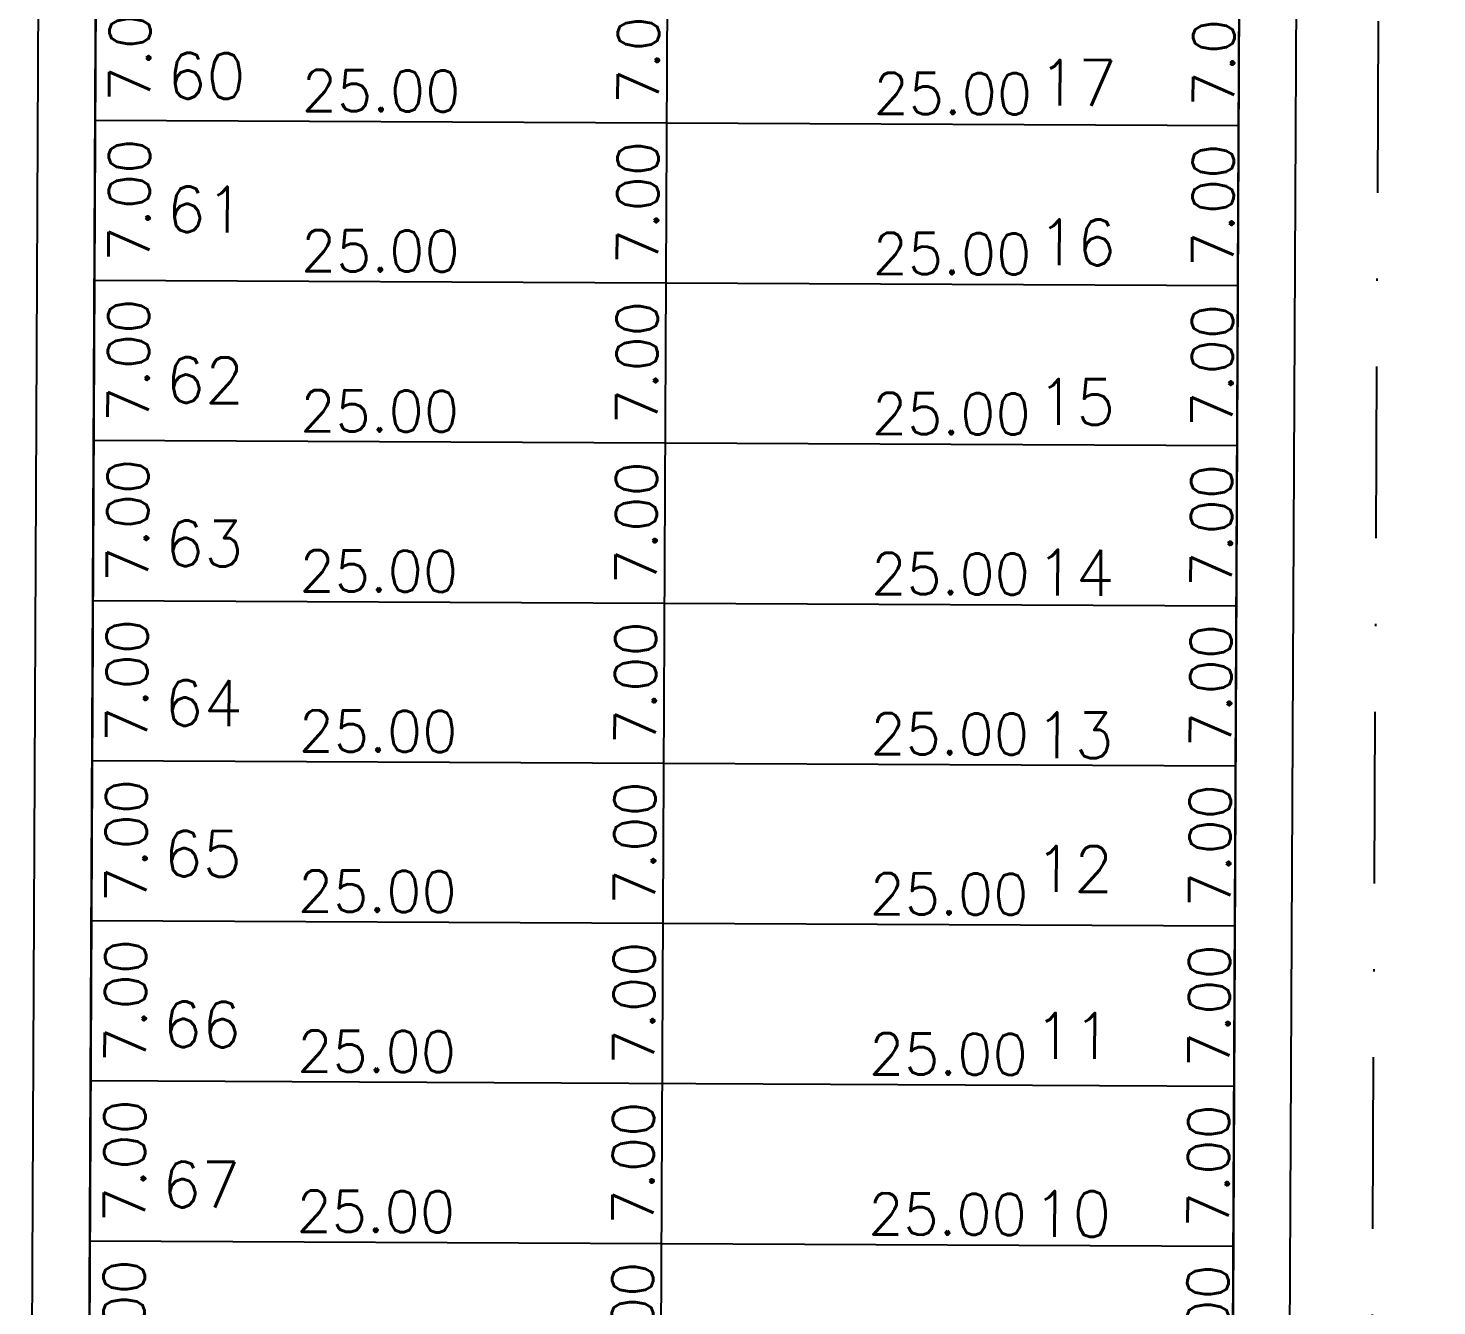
# Model space of a CAD drawing. Header units: millimetres. Extents: x -4430026 to 4783824, y 584 to 9593110.
# Drawn here: x 2863.6 to 2925.2, y 1748.6 to 1804.5 of the extents above; entities that cross this region are included whole.
import ezdxf
from ezdxf.enums import TextEntityAlignment as Align

# ---------------------------------------------------------------- set-up
doc = ezdxf.new("R2010")
doc.units = ezdxf.units.MM
doc.linetypes.add('DASHDOT', pattern=[1, 0.5, -0.25, 0, -0.25])
doc.linetypes.add('HIDDEN2', pattern=[0.1875, 0.125, -0.0625])
for name, color, linetype in [('boundary filipe', 6, 'Continuous'), ('Calçada', 1, 'Continuous'), ('Cota', 8, 'Continuous'), ('COTAS', 8, 'Continuous'), ('Lotes', 2, 'Continuous'), ('Numero de lotes', 5, 'Continuous'), ('Projeção', 8, 'HIDDEN2'), ('QUADRA', 4, 'Continuous')]:
    doc.layers.add(name, color=color, linetype=linetype)
doc.styles.add('arcad1', font='romans.shx')
doc.styles.add('ROMANS', font='romans.shx')
doc.dimstyles.new('BOLA100', dxfattribs={"dimscale": 0, "dimtxt": 1.9, "dimasz": 0.18, "dimexe": 0.18, "dimexo": 0.063, "dimgap": 0, "dimtad": 1, "dimzin": 4, "dimdsep": 46, "dimtxsty": 'ROMANS', "dimcen": 0.09, "dimse1": 1, "dimse2": 1, "dimsd1": 1, "dimsd2": 1, "dimclrt": 256, "dimaunit": 1, "dimadec": 4, "dimazin": 0, "dimtfac": 1.2, "dimtix": 1, "dimtmove": 2, "dimatfit": 3, "dimfxl": 1, "dimtvp": 2, "dimtolj": 1, "dimtzin": 4, "dimarcsym": 0})
doc.dimstyles.get("Standard").update_dxf_attribs({"dimtxt": 0.18, "dimasz": 0.18, "dimexe": 0.18, "dimexo": 0.0625, "dimgap": 0.09, "dimtad": 0, "dimtih": 1, "dimtoh": 1, "dimdec": 4, "dimzin": 0, "dimdsep": 46, "dimtxsty": 'Standard', "dimcen": 0.09, "dimadec": 0, "dimazin": 0, "dimtfac": 1, "dimtdec": 4, "dimtofl": 0, "dimtmove": 0, "dimatfit": 3, "dimfxl": 1, "dimtolj": 1, "dimtzin": 0, "dimarcsym": 0})

# ---------------------------------------------------------------- blocks, each defined once
blk = doc.blocks.new('*D14046')
at = {"layer": 'DEFPOINTS', "color": 0, "linetype": 'ByBlock'}
for p in [(2923.411, 1964.189), (2922.145, 1696.947), (2924.255, 1696.937)]:
    blk.add_point(p, dxfattribs=at)
at = {"layer": 'COTAS', "linetype": 'ByBlock', "insert": (2923.938, 1830.562), "char_height": 1.9, "attachment_point": 5, "rotation": 89.72858, "style": 'ROMANS'}
blk.add_mtext('\\A1;267.25', dxfattribs=at)
blk = doc.blocks.new('*D12204')
at = {"layer": 'DEFPOINTS', "color": 0}
for p in [(2866.303, 1751.44), (2871.409, 1751.416), (2866.269, 1744.44)]:
    blk.add_point(p, dxfattribs=at)
at = {"layer": 'Cota', "color": 41, "insert": (2867.793, 1747.933), "char_height": 1.8, "attachment_point": 5, "rotation": 89.72858, "style": 'ROMANS'}
blk.add_mtext('\\A1;7.00', dxfattribs=at)
blk = doc.blocks.new('*D12205')
at = {"layer": 'DEFPOINTS', "color": 0}
for p in [(2889.417, 1751.33), (2889.384, 1744.331), (2893.613, 1744.311)]:
    blk.add_point(p, dxfattribs=at)
at = {"layer": 'Cota', "color": 41, "insert": (2890.03, 1747.828), "char_height": 1.8, "attachment_point": 5, "rotation": 89.72858, "style": 'ROMANS'}
blk.add_mtext('\\A1;7.00', dxfattribs=at)
blk = doc.blocks.new('*D12206')
at = {"layer": 'DEFPOINTS', "color": 0}
for p in [(2914.587, 1751.211), (2918.802, 1751.191), (2914.554, 1744.211)]:
    blk.add_point(p, dxfattribs=at)
at = {"layer": 'Cota', "color": 41, "insert": (2915.185, 1747.708), "char_height": 1.8, "attachment_point": 5, "rotation": 89.72858, "style": 'ROMANS'}
blk.add_mtext('\\A1;7.00', dxfattribs=at)
blk = doc.blocks.new('*D12207')
at = {"layer": 'DEFPOINTS', "color": 0}
for p in [(2866.303, 1751.44), (2891.302, 1751.322), (2891.292, 1749.058)]:
    blk.add_point(p, dxfattribs=at)
at = {"layer": 'Cota', "color": 41, "insert": (2878.809, 1752.717), "char_height": 1.8, "attachment_point": 5, "rotation": 359.72858, "style": 'ROMANS'}
blk.add_mtext('\\A1;25.00', dxfattribs=at)
blk = doc.blocks.new('*D12208')
at = {"layer": 'DEFPOINTS', "color": 0}
for p in [(2891.302, 1751.322), (2916.302, 1751.203), (2916.291, 1748.94)]:
    blk.add_point(p, dxfattribs=at)
at = {"layer": 'Cota', "color": 41, "insert": (2903.808, 1752.599), "char_height": 1.8, "attachment_point": 5, "rotation": 359.72858, "style": 'ROMANS'}
blk.add_mtext('\\A1;25.00', dxfattribs=at)
blk = doc.blocks.new('*D12209')
at = {"layer": 'DEFPOINTS', "color": 0}
for p in [(2866.336, 1758.44), (2871.442, 1758.416), (2866.303, 1751.44)]:
    blk.add_point(p, dxfattribs=at)
at = {"layer": 'Cota', "color": 41, "insert": (2867.826, 1754.933), "char_height": 1.8, "attachment_point": 5, "rotation": 89.72858, "style": 'ROMANS'}
blk.add_mtext('\\A1;7.00', dxfattribs=at)
blk = doc.blocks.new('*D12210')
at = {"layer": 'DEFPOINTS', "color": 0}
for p in [(2889.45, 1758.33), (2889.417, 1751.33), (2893.646, 1751.31)]:
    blk.add_point(p, dxfattribs=at)
at = {"layer": 'Cota', "color": 41, "insert": (2890.063, 1754.827), "char_height": 1.8, "attachment_point": 5, "rotation": 89.72858, "style": 'ROMANS'}
blk.add_mtext('\\A1;7.00', dxfattribs=at)
blk = doc.blocks.new('*D12211')
at = {"layer": 'DEFPOINTS', "color": 0}
for p in [(2914.621, 1758.211), (2918.835, 1758.191), (2914.587, 1751.211)]:
    blk.add_point(p, dxfattribs=at)
at = {"layer": 'Cota', "color": 41, "insert": (2915.219, 1754.708), "char_height": 1.8, "attachment_point": 5, "rotation": 89.72858, "style": 'ROMANS'}
blk.add_mtext('\\A1;7.00', dxfattribs=at)
blk = doc.blocks.new('*D12212')
at = {"layer": 'DEFPOINTS', "color": 0}
for p in [(2866.336, 1758.44), (2891.335, 1758.321), (2891.325, 1756.058)]:
    blk.add_point(p, dxfattribs=at)
at = {"layer": 'Cota', "color": 41, "insert": (2878.842, 1759.717), "char_height": 1.8, "attachment_point": 5, "rotation": 359.72858, "style": 'ROMANS'}
blk.add_mtext('\\A1;25.00', dxfattribs=at)
blk = doc.blocks.new('*D12213')
at = {"layer": 'DEFPOINTS', "color": 0}
for p in [(2891.335, 1758.321), (2916.335, 1758.203), (2916.324, 1755.94)]:
    blk.add_point(p, dxfattribs=at)
at = {"layer": 'Cota', "color": 41, "insert": (2903.842, 1759.599), "char_height": 1.8, "attachment_point": 5, "rotation": 359.72858, "style": 'ROMANS'}
blk.add_mtext('\\A1;25.00', dxfattribs=at)
blk = doc.blocks.new('*D12214')
at = {"layer": 'DEFPOINTS', "color": 0}
for p in [(2866.369, 1765.44), (2871.476, 1765.416), (2866.336, 1758.44)]:
    blk.add_point(p, dxfattribs=at)
at = {"layer": 'Cota', "color": 41, "insert": (2867.859, 1761.933), "char_height": 1.8, "attachment_point": 5, "rotation": 89.72858, "style": 'ROMANS'}
blk.add_mtext('\\A1;7.00', dxfattribs=at)
blk = doc.blocks.new('*D12215')
at = {"layer": 'DEFPOINTS', "color": 0}
for p in [(2889.484, 1765.33), (2889.45, 1758.33), (2893.68, 1758.31)]:
    blk.add_point(p, dxfattribs=at)
at = {"layer": 'Cota', "color": 41, "insert": (2890.096, 1761.827), "char_height": 1.8, "attachment_point": 5, "rotation": 89.72858, "style": 'ROMANS'}
blk.add_mtext('\\A1;7.00', dxfattribs=at)
blk = doc.blocks.new('*D12216')
at = {"layer": 'DEFPOINTS', "color": 0}
for p in [(2914.654, 1765.211), (2918.868, 1765.191), (2914.621, 1758.211)]:
    blk.add_point(p, dxfattribs=at)
at = {"layer": 'Cota', "color": 41, "insert": (2915.252, 1761.708), "char_height": 1.8, "attachment_point": 5, "rotation": 89.72858, "style": 'ROMANS'}
blk.add_mtext('\\A1;7.00', dxfattribs=at)
blk = doc.blocks.new('*D12217')
at = {"layer": 'DEFPOINTS', "color": 0}
for p in [(2866.369, 1765.44), (2891.369, 1765.321), (2891.358, 1763.058)]:
    blk.add_point(p, dxfattribs=at)
at = {"layer": 'Cota', "color": 41, "insert": (2878.875, 1766.717), "char_height": 1.8, "attachment_point": 5, "rotation": 359.72858, "style": 'ROMANS'}
blk.add_mtext('\\A1;25.00', dxfattribs=at)
blk = doc.blocks.new('*D12218')
at = {"layer": 'DEFPOINTS', "color": 0}
for p in [(2891.369, 1765.321), (2916.368, 1765.203), (2916.358, 1762.939)]:
    blk.add_point(p, dxfattribs=at)
at = {"layer": 'Cota', "color": 41, "insert": (2903.875, 1766.599), "char_height": 1.8, "attachment_point": 5, "rotation": 359.72858, "style": 'ROMANS'}
blk.add_mtext('\\A1;25.00', dxfattribs=at)
blk = doc.blocks.new('*D12219')
at = {"layer": 'DEFPOINTS', "color": 0}
for p in [(2866.402, 1772.44), (2871.509, 1772.416), (2866.369, 1765.44)]:
    blk.add_point(p, dxfattribs=at)
at = {"layer": 'Cota', "color": 41, "insert": (2867.892, 1768.933), "char_height": 1.8, "attachment_point": 5, "rotation": 89.72858, "style": 'ROMANS'}
blk.add_mtext('\\A1;7.00', dxfattribs=at)
blk = doc.blocks.new('*D12220')
at = {"layer": 'DEFPOINTS', "color": 0}
for p in [(2889.517, 1772.33), (2889.484, 1765.33), (2893.713, 1765.31)]:
    blk.add_point(p, dxfattribs=at)
at = {"layer": 'Cota', "color": 41, "insert": (2890.129, 1768.827), "char_height": 1.8, "attachment_point": 5, "rotation": 89.72858, "style": 'ROMANS'}
blk.add_mtext('\\A1;7.00', dxfattribs=at)
blk = doc.blocks.new('*D12221')
at = {"layer": 'DEFPOINTS', "color": 0}
for p in [(2914.687, 1772.211), (2918.901, 1772.191), (2914.654, 1765.211)]:
    blk.add_point(p, dxfattribs=at)
at = {"layer": 'Cota', "color": 41, "insert": (2915.285, 1768.708), "char_height": 1.8, "attachment_point": 5, "rotation": 89.72858, "style": 'ROMANS'}
blk.add_mtext('\\A1;7.00', dxfattribs=at)
blk = doc.blocks.new('*D12222')
at = {"layer": 'DEFPOINTS', "color": 0}
for p in [(2866.402, 1772.44), (2891.402, 1772.321), (2891.391, 1770.058)]:
    blk.add_point(p, dxfattribs=at)
at = {"layer": 'Cota', "color": 41, "insert": (2878.908, 1773.717), "char_height": 1.8, "attachment_point": 5, "rotation": 359.72858, "style": 'ROMANS'}
blk.add_mtext('\\A1;25.00', dxfattribs=at)
blk = doc.blocks.new('*D12223')
at = {"layer": 'DEFPOINTS', "color": 0}
for p in [(2891.402, 1772.321), (2916.402, 1772.203), (2916.391, 1769.939)]:
    blk.add_point(p, dxfattribs=at)
at = {"layer": 'Cota', "color": 41, "insert": (2903.908, 1773.599), "char_height": 1.8, "attachment_point": 5, "rotation": 359.72858, "style": 'ROMANS'}
blk.add_mtext('\\A1;25.00', dxfattribs=at)
blk = doc.blocks.new('*D12224')
at = {"layer": 'DEFPOINTS', "color": 0}
for p in [(2866.435, 1779.44), (2871.542, 1779.415), (2866.402, 1772.44)]:
    blk.add_point(p, dxfattribs=at)
at = {"layer": 'Cota', "color": 41, "insert": (2867.925, 1775.933), "char_height": 1.8, "attachment_point": 5, "rotation": 89.72858, "style": 'ROMANS'}
blk.add_mtext('\\A1;7.00', dxfattribs=at)
blk = doc.blocks.new('*D12225')
at = {"layer": 'DEFPOINTS', "color": 0}
for p in [(2889.55, 1779.33), (2889.517, 1772.33), (2893.746, 1772.31)]:
    blk.add_point(p, dxfattribs=at)
at = {"layer": 'Cota', "color": 41, "insert": (2890.163, 1775.827), "char_height": 1.8, "attachment_point": 5, "rotation": 89.72858, "style": 'ROMANS'}
blk.add_mtext('\\A1;7.00', dxfattribs=at)
blk = doc.blocks.new('*D12226')
at = {"layer": 'DEFPOINTS', "color": 0}
for p in [(2914.72, 1779.211), (2918.935, 1779.191), (2914.687, 1772.211)]:
    blk.add_point(p, dxfattribs=at)
at = {"layer": 'Cota', "color": 41, "insert": (2915.318, 1775.708), "char_height": 1.8, "attachment_point": 5, "rotation": 89.72858, "style": 'ROMANS'}
blk.add_mtext('\\A1;7.00', dxfattribs=at)
blk = doc.blocks.new('*D12227')
at = {"layer": 'DEFPOINTS', "color": 0}
for p in [(2866.435, 1779.44), (2891.435, 1779.321), (2891.424, 1777.058)]:
    blk.add_point(p, dxfattribs=at)
at = {"layer": 'Cota', "color": 41, "insert": (2878.941, 1780.717), "char_height": 1.8, "attachment_point": 5, "rotation": 359.72858, "style": 'ROMANS'}
blk.add_mtext('\\A1;25.00', dxfattribs=at)
blk = doc.blocks.new('*D12228')
at = {"layer": 'DEFPOINTS', "color": 0}
for p in [(2891.435, 1779.321), (2916.435, 1779.203), (2916.424, 1776.939)]:
    blk.add_point(p, dxfattribs=at)
at = {"layer": 'Cota', "color": 41, "insert": (2903.941, 1780.598), "char_height": 1.8, "attachment_point": 5, "rotation": 359.72858, "style": 'ROMANS'}
blk.add_mtext('\\A1;25.00', dxfattribs=at)
blk = doc.blocks.new('*D12229')
at = {"layer": 'DEFPOINTS', "color": 0}
for p in [(2866.468, 1786.44), (2871.575, 1786.415), (2866.435, 1779.44)]:
    blk.add_point(p, dxfattribs=at)
at = {"layer": 'Cota', "color": 41, "insert": (2867.959, 1782.932), "char_height": 1.8, "attachment_point": 5, "rotation": 89.72858, "style": 'ROMANS'}
blk.add_mtext('\\A1;7.00', dxfattribs=at)
blk = doc.blocks.new('*D12230')
at = {"layer": 'DEFPOINTS', "color": 0}
for p in [(2889.583, 1786.33), (2889.55, 1779.33), (2893.779, 1779.31)]:
    blk.add_point(p, dxfattribs=at)
at = {"layer": 'Cota', "color": 41, "insert": (2890.196, 1782.827), "char_height": 1.8, "attachment_point": 5, "rotation": 89.72858, "style": 'ROMANS'}
blk.add_mtext('\\A1;7.00', dxfattribs=at)
blk = doc.blocks.new('*D12231')
at = {"layer": 'DEFPOINTS', "color": 0}
for p in [(2914.753, 1786.211), (2918.968, 1786.191), (2914.72, 1779.211)]:
    blk.add_point(p, dxfattribs=at)
at = {"layer": 'Cota', "color": 41, "insert": (2915.351, 1782.708), "char_height": 1.8, "attachment_point": 5, "rotation": 89.72858, "style": 'ROMANS'}
blk.add_mtext('\\A1;7.00', dxfattribs=at)
blk = doc.blocks.new('*D12232')
at = {"layer": 'DEFPOINTS', "color": 0}
for p in [(2866.468, 1786.44), (2891.468, 1786.321), (2891.457, 1784.058)]:
    blk.add_point(p, dxfattribs=at)
at = {"layer": 'Cota', "color": 41, "insert": (2878.975, 1787.717), "char_height": 1.8, "attachment_point": 5, "rotation": 359.72858, "style": 'ROMANS'}
blk.add_mtext('\\A1;25.00', dxfattribs=at)
blk = doc.blocks.new('*D12233')
at = {"layer": 'DEFPOINTS', "color": 0}
for p in [(2891.468, 1786.321), (2916.468, 1786.203), (2916.457, 1783.939)]:
    blk.add_point(p, dxfattribs=at)
at = {"layer": 'Cota', "color": 41, "insert": (2903.974, 1787.598), "char_height": 1.8, "attachment_point": 5, "rotation": 359.72858, "style": 'ROMANS'}
blk.add_mtext('\\A1;25.00', dxfattribs=at)
blk = doc.blocks.new('*D12234')
at = {"layer": 'DEFPOINTS', "color": 0}
for p in [(2866.502, 1793.44), (2871.608, 1793.415), (2866.468, 1786.44)]:
    blk.add_point(p, dxfattribs=at)
at = {"layer": 'Cota', "color": 41, "insert": (2867.992, 1789.932), "char_height": 1.8, "attachment_point": 5, "rotation": 89.72858, "style": 'ROMANS'}
blk.add_mtext('\\A1;7.00', dxfattribs=at)
blk = doc.blocks.new('*D12235')
at = {"layer": 'DEFPOINTS', "color": 0}
for p in [(2889.616, 1793.33), (2889.583, 1786.33), (2893.812, 1786.31)]:
    blk.add_point(p, dxfattribs=at)
at = {"layer": 'Cota', "color": 41, "insert": (2890.229, 1789.827), "char_height": 1.8, "attachment_point": 5, "rotation": 89.72858, "style": 'ROMANS'}
blk.add_mtext('\\A1;7.00', dxfattribs=at)
blk = doc.blocks.new('*D12236')
at = {"layer": 'DEFPOINTS', "color": 0}
for p in [(2914.786, 1793.211), (2919.001, 1793.191), (2914.753, 1786.211)]:
    blk.add_point(p, dxfattribs=at)
at = {"layer": 'Cota', "color": 41, "insert": (2915.384, 1789.708), "char_height": 1.8, "attachment_point": 5, "rotation": 89.72858, "style": 'ROMANS'}
blk.add_mtext('\\A1;7.00', dxfattribs=at)
blk = doc.blocks.new('*D12237')
at = {"layer": 'DEFPOINTS', "color": 0}
for p in [(2866.502, 1793.44), (2891.501, 1793.321), (2891.491, 1791.058)]:
    blk.add_point(p, dxfattribs=at)
at = {"layer": 'Cota', "color": 41, "insert": (2879.008, 1794.717), "char_height": 1.8, "attachment_point": 5, "rotation": 359.72858, "style": 'ROMANS'}
blk.add_mtext('\\A1;25.00', dxfattribs=at)
blk = doc.blocks.new('*D12238')
at = {"layer": 'DEFPOINTS', "color": 0}
for p in [(2891.501, 1793.321), (2916.501, 1793.203), (2916.49, 1790.939)]:
    blk.add_point(p, dxfattribs=at)
at = {"layer": 'Cota', "color": 41, "insert": (2904.007, 1794.598), "char_height": 1.8, "attachment_point": 5, "rotation": 359.72858, "style": 'ROMANS'}
blk.add_mtext('\\A1;25.00', dxfattribs=at)
blk = doc.blocks.new('*D12239')
at = {"layer": 'DEFPOINTS', "color": 0}
for p in [(2866.535, 1800.439), (2871.641, 1800.415), (2866.502, 1793.44)]:
    blk.add_point(p, dxfattribs=at)
at = {"layer": 'Cota', "color": 41, "insert": (2868.025, 1796.932), "char_height": 1.8, "attachment_point": 5, "rotation": 89.72858, "style": 'ROMANS'}
blk.add_mtext('\\A1;7.00', dxfattribs=at)
blk = doc.blocks.new('*D12240')
at = {"layer": 'DEFPOINTS', "color": 0}
for p in [(2889.649, 1800.33), (2889.616, 1793.33), (2893.845, 1793.31)]:
    blk.add_point(p, dxfattribs=at)
at = {"layer": 'Cota', "color": 41, "insert": (2890.262, 1796.827), "char_height": 1.8, "attachment_point": 5, "rotation": 89.72858, "style": 'ROMANS'}
blk.add_mtext('\\A1;7.00', dxfattribs=at)
blk = doc.blocks.new('*D12241')
at = {"layer": 'DEFPOINTS', "color": 0}
for p in [(2914.82, 1800.211), (2919.034, 1800.191), (2914.786, 1793.211)]:
    blk.add_point(p, dxfattribs=at)
at = {"layer": 'Cota', "color": 41, "insert": (2915.418, 1796.708), "char_height": 1.8, "attachment_point": 5, "rotation": 89.72858, "style": 'ROMANS'}
blk.add_mtext('\\A1;7.00', dxfattribs=at)
blk = doc.blocks.new('*D12242')
at = {"layer": 'DEFPOINTS', "color": 0}
for p in [(2866.535, 1800.439), (2891.534, 1800.321), (2891.524, 1798.057)]:
    blk.add_point(p, dxfattribs=at)
at = {"layer": 'Cota', "color": 41, "insert": (2879.041, 1801.717), "char_height": 1.8, "attachment_point": 5, "rotation": 359.72858, "style": 'ROMANS'}
blk.add_mtext('\\A1;25.00', dxfattribs=at)
blk = doc.blocks.new('*D12243')
at = {"layer": 'DEFPOINTS', "color": 0}
for p in [(2891.534, 1800.321), (2916.534, 1800.203), (2916.523, 1797.939)]:
    blk.add_point(p, dxfattribs=at)
at = {"layer": 'Cota', "color": 41, "insert": (2904.041, 1801.598), "char_height": 1.8, "attachment_point": 5, "rotation": 359.72858, "style": 'ROMANS'}
blk.add_mtext('\\A1;25.00', dxfattribs=at)
blk = doc.blocks.new('*D12244')
at = {"layer": 'DEFPOINTS', "color": 0}
for p in [(2866.568, 1807.439), (2871.675, 1807.415), (2866.535, 1800.439)]:
    blk.add_point(p, dxfattribs=at)
at = {"layer": 'Cota', "color": 41, "insert": (2868.058, 1803.932), "char_height": 1.8, "attachment_point": 5, "rotation": 89.72858, "style": 'ROMANS'}
blk.add_mtext('\\A1;7.00', dxfattribs=at)
blk = doc.blocks.new('*D12245')
at = {"layer": 'DEFPOINTS', "color": 0}
for p in [(2889.683, 1807.33), (2889.649, 1800.33), (2893.879, 1800.31)]:
    blk.add_point(p, dxfattribs=at)
at = {"layer": 'Cota', "color": 41, "insert": (2890.295, 1803.827), "char_height": 1.8, "attachment_point": 5, "rotation": 89.72858, "style": 'ROMANS'}
blk.add_mtext('\\A1;7.00', dxfattribs=at)
blk = doc.blocks.new('*D12246')
at = {"layer": 'DEFPOINTS', "color": 0}
for p in [(2914.853, 1807.211), (2919.067, 1807.191), (2914.82, 1800.211)]:
    blk.add_point(p, dxfattribs=at)
at = {"layer": 'Cota', "color": 41, "insert": (2915.451, 1803.708), "char_height": 1.8, "attachment_point": 5, "rotation": 89.72858, "style": 'ROMANS'}
blk.add_mtext('\\A1;7.00', dxfattribs=at)

msp = doc.modelspace()

# ---------------------------------------------------------------- linework, layer by layer
at = {"layer": 'boundary filipe', "linetype": 'ByBlock'}
for p, q in [((2916.101, 1708.871, 2.439), (2917.282, 1957.978, 2.439)), ((2867.277, 1957.081, 2.439), (2866.097, 1707.953, 2.439))]:
    msp.add_line(p, q, dxfattribs=at)
at = {"layer": 'boundary filipe', "elevation": 2.439}
msp.add_lwpolyline([(2917.282, 1957.978), (2867.277, 1957.081), (2866.089, 1706.405), (2916.13, 1707.324), (2917.282, 1957.978)], dxfattribs=at)
at = {"layer": 'Calçada'}
for p, q in [((2918.61, 1710.731, 2.439), (2919.765, 1954.386, 2.439)), ((2863.606, 1709.999, 2.439), (2864.761, 1953.671, 2.439))]:
    msp.add_line(p, q, dxfattribs=at)
at = {"layer": 'Lotes'}
for p, q in [((2891.092, 1706.864, 2.439), (2892.279, 1957.529, 2.439)), ((2866.535, 1800.439, 2.439), (2916.534, 1800.203, 2.439)), ((2866.502, 1793.44, 2.439), (2916.501, 1793.203, 2.439)), ((2866.468, 1786.44, 2.439), (2916.468, 1786.203, 2.439)), ((2866.435, 1779.44, 2.439), (2916.435, 1779.203, 2.439)), ((2866.402, 1772.44, 2.439), (2916.402, 1772.203, 2.439)), ((2866.369, 1765.44, 2.439), (2916.368, 1765.203, 2.439)), ((2866.336, 1758.44, 2.439), (2916.335, 1758.203, 2.439)), ((2866.303, 1751.44, 2.439), (2916.302, 1751.203, 2.439))]:
    msp.add_line(p, q, dxfattribs=at)
at = {"layer": 'Projeção', "linetype": 'DASHDOT', "ltscale": 15}
msp.add_line((2921.261, 1510.365, 2.439), (2923.411, 1964.189, 2.439), dxfattribs=at)
at = {"layer": 'QUADRA', "elevation": 2.439}
msp.add_lwpolyline([(2916.094, 1707.323), (2866.089, 1706.405), (2867.277, 1957.081), (2917.282, 1957.978), (2916.094, 1707.323)], close=True, dxfattribs=at)

# ---------------------------------------------------------------- texts
at = {"layer": 'Numero de lotes', "style": 'arcad1'}
for s, p in [('60', (2871.401, 1802.37, 2.439)), ('17', (2909.5, 1802.067, 2.439)), ('61', (2871.373, 1796.529, 2.439)), ('16', (2909.467, 1795.09, 2.439)), ('62', (2871.338, 1789.065, 2.439)), ('15', (2909.434, 1788.113, 2.439)), ('63', (2871.304, 1781.925, 2.439)), ('14', (2909.398, 1780.649, 2.439)), ('64', (2871.271, 1774.948, 2.439)), ('13', (2909.365, 1773.539, 2.439)), ('65', (2871.24, 1768.357, 2.439)), ('12', (2909.337, 1767.698, 2.439)), ('66', (2871.204, 1760.893, 2.439)), ('11', (2909.302, 1760.396, 2.439)), ('67', (2871.171, 1753.893, 2.439)), ('10', (2909.265, 1752.608, 2.439))]:
    msp.add_text(s, height=2, rotation=359.72858, dxfattribs=at).set_placement(p, align=Align.MIDDLE_CENTER)

# ---------------------------------------------------------------- dimensions: what is measured, and where the dimension line sits
at = {"layer": 'Cota'}
for p1, p2, distance, picture, middle in [((2866.535, 1800.439, 2.439), (2866.568, 1807.439, 2.439), -5.107, '*D12244', (2868.058, 1803.932, 2.439)), ((2889.683, 1807.33, 2.439), (2889.649, 1800.33, 2.439), 4.229, '*D12245', (2890.295, 1803.827, 2.439)), ((2914.82, 1800.211, 2.439), (2914.853, 1807.211, 2.439), -4.215, '*D12246', (2915.451, 1803.708, 2.439)), ((2866.535, 1800.439, 2.439), (2891.534, 1800.321, 2.439), -2.264, '*D12242', (2879.041, 1801.717, 2.439)), ((2866.502, 1793.44, 2.439), (2866.535, 1800.439, 2.439), -5.107, '*D12239', (2868.025, 1796.932, 2.439)), ((2889.649, 1800.33, 2.439), (2889.616, 1793.33, 2.439), 4.229, '*D12240', (2890.262, 1796.827, 2.439)), ((2914.786, 1793.211, 2.439), (2914.82, 1800.211, 2.439), -4.215, '*D12241', (2915.418, 1796.708, 2.439)), ((2866.502, 1793.44, 2.439), (2891.501, 1793.321, 2.439), -2.264, '*D12237', (2879.008, 1794.717, 2.439)), ((2866.468, 1786.44, 2.439), (2866.502, 1793.44, 2.439), -5.107, '*D12234', (2867.992, 1789.932, 2.439)), ((2889.616, 1793.33, 2.439), (2889.583, 1786.33, 2.439), 4.229, '*D12235', (2890.229, 1789.827, 2.439)), ((2914.753, 1786.211, 2.439), (2914.786, 1793.211, 2.439), -4.215, '*D12236', (2915.384, 1789.708, 2.439)), ((2866.468, 1786.44, 2.439), (2891.468, 1786.321, 2.439), -2.264, '*D12232', (2878.975, 1787.717, 2.439)), ((2866.435, 1779.44, 2.439), (2866.468, 1786.44, 2.439), -5.107, '*D12229', (2867.959, 1782.932, 2.439)), ((2889.583, 1786.33, 2.439), (2889.55, 1779.33, 2.439), 4.229, '*D12230', (2890.196, 1782.827, 2.439)), ((2914.72, 1779.211, 2.439), (2914.753, 1786.211, 2.439), -4.215, '*D12231', (2915.351, 1782.708, 2.439)), ((2866.435, 1779.44, 2.439), (2891.435, 1779.321, 2.439), -2.264, '*D12227', (2878.941, 1780.717, 2.439)), ((2866.402, 1772.44, 2.439), (2866.435, 1779.44, 2.439), -5.107, '*D12224', (2867.925, 1775.933, 2.439)), ((2889.55, 1779.33, 2.439), (2889.517, 1772.33, 2.439), 4.229, '*D12225', (2890.163, 1775.827, 2.439)), ((2914.687, 1772.211, 2.439), (2914.72, 1779.211, 2.439), -4.215, '*D12226', (2915.318, 1775.708, 2.439)), ((2866.402, 1772.44, 2.439), (2891.402, 1772.321, 2.439), -2.264, '*D12222', (2878.908, 1773.717, 2.439)), ((2866.369, 1765.44, 2.439), (2866.402, 1772.44, 2.439), -5.107, '*D12219', (2867.892, 1768.933, 2.439)), ((2889.517, 1772.33, 2.439), (2889.484, 1765.33, 2.439), 4.229, '*D12220', (2890.129, 1768.827, 2.439)), ((2914.654, 1765.211, 2.439), (2914.687, 1772.211, 2.439), -4.215, '*D12221', (2915.285, 1768.708, 2.439)), ((2866.369, 1765.44, 2.439), (2891.369, 1765.321, 2.439), -2.264, '*D12217', (2878.875, 1766.717, 2.439)), ((2866.336, 1758.44, 2.439), (2866.369, 1765.44, 2.439), -5.107, '*D12214', (2867.859, 1761.933, 2.439)), ((2889.484, 1765.33, 2.439), (2889.45, 1758.33, 2.439), 4.229, '*D12215', (2890.096, 1761.827, 2.439)), ((2914.621, 1758.211, 2.439), (2914.654, 1765.211, 2.439), -4.215, '*D12216', (2915.252, 1761.708, 2.439)), ((2866.336, 1758.44, 2.439), (2891.335, 1758.321, 2.439), -2.264, '*D12212', (2878.842, 1759.717, 2.439)), ((2866.303, 1751.44, 2.439), (2866.336, 1758.44, 2.439), -5.107, '*D12209', (2867.826, 1754.933, 2.439)), ((2889.45, 1758.33, 2.439), (2889.417, 1751.33, 2.439), 4.229, '*D12210', (2890.063, 1754.827, 2.439)), ((2914.587, 1751.211, 2.439), (2914.621, 1758.211, 2.439), -4.215, '*D12211', (2915.219, 1754.708, 2.439)), ((2866.303, 1751.44, 2.439), (2891.302, 1751.322, 2.439), -2.264, '*D12207', (2878.809, 1752.717, 2.439)), ((2866.269, 1744.44, 2.439), (2866.303, 1751.44, 2.439), -5.107, '*D12204', (2867.793, 1747.933, 2.439)), ((2889.417, 1751.33, 2.439), (2889.384, 1744.331, 2.439), 4.229, '*D12205', (2890.03, 1747.828, 2.439)), ((2914.554, 1744.211, 2.439), (2914.587, 1751.211, 2.439), -4.215, '*D12206', (2915.185, 1747.708, 2.439))]:
    dim = msp.add_aligned_dim(p1=p1, p2=p2, distance=distance, dimstyle='Standard', override={"dimtxt": 1.8, "dimexo": 0.063, "dimgap": 0, "dimtih": 0, "dimtoh": 0, "dimdec": 2, "dimzin": 4, "dimtxsty": 'ROMANS', "dimse1": 1, "dimse2": 1, "dimsd1": 1, "dimsd2": 1, "dimclrt": 41, "dimtfac": 1.2, "dimtdec": 2, "dimtix": 1, "dimtofl": 1, "dimtmove": 2, "dimfxl": 0.18, "dimfxlon": 1, "dimtvp": 2, "dimtzin": 4}, dxfattribs=at)
    dim.commit()
    dim.dimension.update_dxf_attribs({"geometry": picture, "text_midpoint": middle})
for base, p1, p2, picture, middle in [((2916.523, 1797.939, 2.439), (2891.534, 1800.321, 2.439), (2916.534, 1800.203, 2.439), '*D12243', (2904.041, 1801.598, 2.439)), ((2916.49, 1790.939, 2.439), (2891.501, 1793.321, 2.439), (2916.501, 1793.203, 2.439), '*D12238', (2904.007, 1794.598, 2.439)), ((2916.457, 1783.939, 2.439), (2891.468, 1786.321, 2.439), (2916.468, 1786.203, 2.439), '*D12233', (2903.974, 1787.598, 2.439)), ((2916.424, 1776.939, 2.439), (2891.435, 1779.321, 2.439), (2916.435, 1779.203, 2.439), '*D12228', (2903.941, 1780.598, 2.439)), ((2916.391, 1769.939, 2.439), (2891.402, 1772.321, 2.439), (2916.402, 1772.203, 2.439), '*D12223', (2903.908, 1773.599, 2.439)), ((2916.358, 1762.939, 2.439), (2891.369, 1765.321, 2.439), (2916.368, 1765.203, 2.439), '*D12218', (2903.875, 1766.599, 2.439)), ((2916.324, 1755.94, 2.439), (2891.335, 1758.321, 2.439), (2916.335, 1758.203, 2.439), '*D12213', (2903.842, 1759.599, 2.439)), ((2916.291, 1748.94, 2.439), (2891.302, 1751.322, 2.439), (2916.302, 1751.203, 2.439), '*D12208', (2903.808, 1752.599, 2.439))]:
    dim = msp.add_linear_dim(base=base, p1=p1, p2=p2, angle=179.72858, dimstyle='Standard', override={"dimtxt": 1.8, "dimexo": 0.063, "dimgap": 0, "dimtih": 0, "dimtoh": 0, "dimdec": 2, "dimzin": 4, "dimtxsty": 'ROMANS', "dimse1": 1, "dimse2": 1, "dimsd1": 1, "dimsd2": 1, "dimclrt": 41, "dimtfac": 1.2, "dimtdec": 2, "dimtix": 1, "dimtofl": 1, "dimtmove": 2, "dimfxl": 0.18, "dimfxlon": 1, "dimtvp": 2, "dimtzin": 4}, dxfattribs=at)
    dim.commit()
    dim.dimension.update_dxf_attribs({"geometry": picture, "text_midpoint": middle})
at = {"layer": 'COTAS', "linetype": 'ByBlock'}
dim = msp.add_aligned_dim(p1=(2923.411, 1964.189, 2.4392), p2=(2922.1451, 1696.9468, 2.4392), distance=2.1104, dimstyle='BOLA100', override={"dimscale": 1, "dimfxl": 0.18}, dxfattribs=at)
dim.commit()
dim.dimension.update_dxf_attribs({"geometry": '*D14046', "text_midpoint": (2923.9385, 1830.5624, 2.4392)})

doc.saveas('drawing.dxf')
